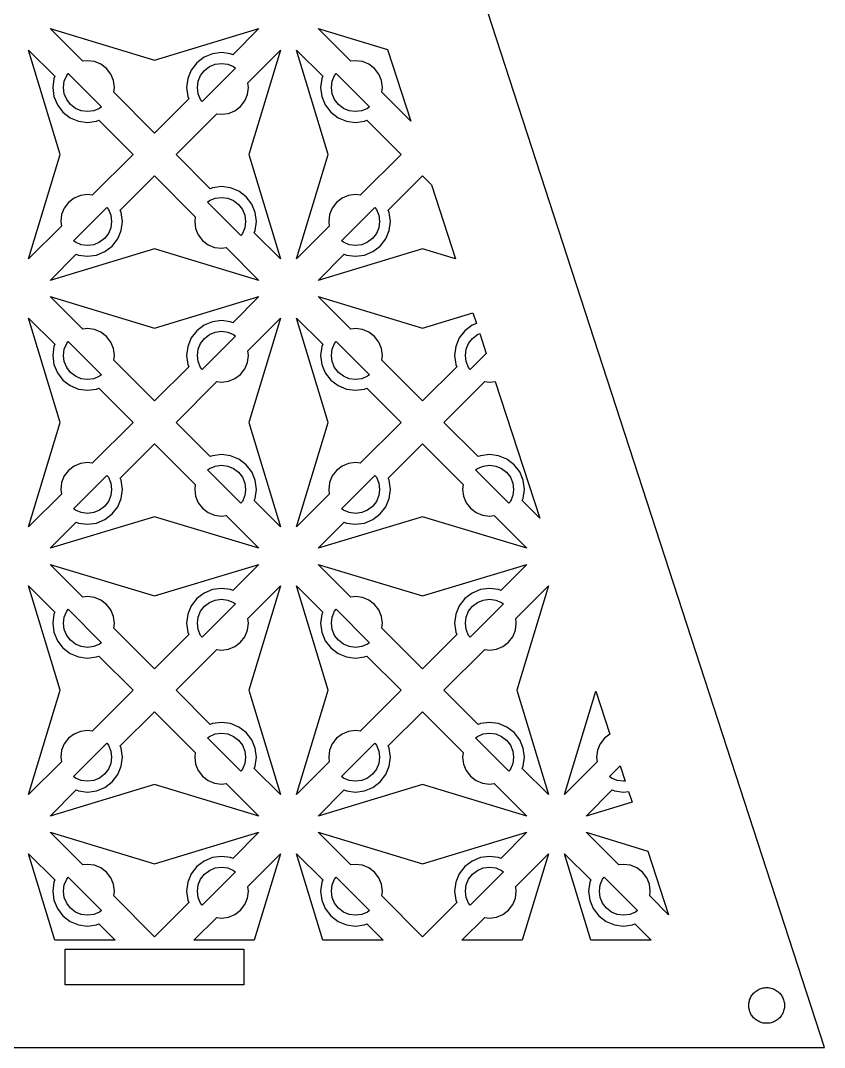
# Model space of a CAD drawing. Header units: metres. Extents: x -75 to 75, y 0 to 231.
# Drawn here: x -15 to 75, y 0 to 115 of the extents above; entities that cross this region are included whole.
import ezdxf

# ---------------------------------------------------------------- set-up
doc = ezdxf.new("R2010")
doc.units = ezdxf.units.M

msp = doc.modelspace()

# ---------------------------------------------------------------- linework, layer by layer
for p, q in [((75, 0), (0, 230.826)), ((-8.02872, 110.433), (-11.6885, 114.093)), ((-11.6885, 114.093), (-0.0032, 110.56)), ((0.0032, 110.56), (11.6885, 114.093)), ((11.6885, 114.093), (8.76114, 111.166)), ((21.9713, 110.433), (18.3115, 114.093)), ((18.3115, 114.093), (26.074, 111.746)), ((-10.5597, 100.003), (-14.0932, 111.689)), ((-14.0932, 111.689), (-11.1658, 108.761)), ((10.4333, 108.029), (14.0932, 111.689)), ((14.0932, 111.689), (10.5597, 100.003)), ((19.4403, 100.003), (15.9068, 111.689)), ((15.9068, 111.689), (18.8342, 108.761)), ((26.074, 111.746), (28.6806, 103.724)), ((-7.5, 110.503), (-8.02872, 110.433)), ((-6.72226, 110.4), (-7.5, 110.503)), ((-5.99854, 110.101), (-6.72226, 110.4)), ((-0.0032, 110.56), (-0.0032, 110.558)), ((-0.0032, 110.558), (0, 110.559)), ((0, 110.559), (0.0032, 110.558)), ((0.0032, 110.558), (0.0032, 110.56)), ((5.54855, 110.88), (4.73969, 110.26)), ((6.48926, 111.27), (5.54855, 110.88)), ((7.5, 111.403), (6.48926, 111.27)), ((8.51028, 111.27), (7.5, 111.403)), ((8.76114, 111.166), (8.51028, 111.27)), ((22.5, 110.503), (21.9713, 110.433)), ((23.2777, 110.4), (22.5, 110.503)), ((24.0015, 110.101), (23.2777, 110.4)), ((-5.37598, 109.624), (-5.99854, 110.101)), ((-4.89899, 109.001), (-5.37598, 109.624)), ((4.11942, 109.451), (3.72986, 108.51)), ((4.73969, 110.26), (4.11942, 109.451)), ((5.16403, 108.849), (5.5925, 109.407)), ((9.06509, 109.669), (5.3302, 105.934)), ((5.5925, 109.407), (6.15097, 109.836)), ((6.15097, 109.836), (6.80237, 110.105)), ((6.80237, 110.105), (7.5, 110.197)), ((7.5, 110.197), (8.19717, 110.105)), ((8.19717, 110.105), (8.84857, 109.836)), ((8.84857, 109.836), (9.06509, 109.669)), ((24.624, 109.624), (24.0015, 110.101)), ((25.101, 109.001), (24.624, 109.624)), ((-11.2697, 108.51), (-11.4029, 107.5)), ((-11.1658, 108.761), (-11.2697, 108.51)), ((-10.1971, 107.5), (-10.1051, 108.197)), ((-10.1051, 108.197), (-9.83551, 108.849)), ((-9.83551, 108.849), (-9.66934, 109.065)), ((-9.66934, 109.065), (-5.93445, 105.33)), ((-4.59915, 108.277), (-4.89899, 109.001)), ((-4.49661, 107.5), (-4.59915, 108.277)), ((3.72986, 108.51), (3.59665, 107.5)), ((4.8024, 107.5), (4.89441, 108.197)), ((4.89441, 108.197), (5.16403, 108.849)), ((18.7303, 108.51), (18.5971, 107.5)), ((18.8342, 108.761), (18.7303, 108.51)), ((19.8029, 107.5), (19.8949, 108.197)), ((19.8949, 108.197), (20.1645, 108.849)), ((20.1645, 108.849), (20.3307, 109.065)), ((20.3307, 109.065), (24.0656, 105.33)), ((25.4008, 108.277), (25.101, 109.001)), ((25.5034, 107.5), (25.4008, 108.277)), ((-11.4029, 107.5), (-11.2697, 106.489)), ((-10.1051, 106.802), (-10.1971, 107.5)), ((-4.56619, 106.971), (-4.49661, 107.5)), ((0, 102.404), (-4.56619, 106.971)), ((3.59665, 107.5), (3.72986, 106.489)), ((4.89441, 106.802), (4.8024, 107.5)), ((10.4004, 106.722), (10.5029, 107.5)), ((10.5029, 107.5), (10.4333, 108.029)), ((18.5971, 107.5), (18.7303, 106.489)), ((19.8949, 106.802), (19.8029, 107.5)), ((25.4338, 106.971), (25.5034, 107.5)), ((28.6806, 103.724), (25.4338, 106.971)), ((-11.2697, 106.489), (-10.8801, 105.549)), ((-9.83551, 106.151), (-10.1051, 106.802)), ((-9.40704, 105.593), (-9.83551, 106.151)), ((3.83377, 106.238), (0, 102.404)), ((3.72986, 106.489), (3.83377, 106.238)), ((5.16403, 106.151), (4.89441, 106.802)), ((5.3302, 105.934), (5.16403, 106.151)), ((9.62357, 105.376), (10.1006, 105.999)), ((10.1006, 105.999), (10.4004, 106.722)), ((18.7303, 106.489), (19.1199, 105.549)), ((20.1645, 106.151), (19.8949, 106.802)), ((20.593, 105.593), (20.1645, 106.151)), ((-10.8801, 105.549), (-10.2599, 104.74)), ((-10.2599, 104.74), (-9.45099, 104.119)), ((-8.84857, 105.164), (-9.40704, 105.593)), ((-8.19717, 104.894), (-8.84857, 105.164)), ((-7.5, 104.802), (-8.19717, 104.894)), ((-6.80237, 104.894), (-7.5, 104.802)), ((-6.15097, 105.164), (-6.80237, 104.894)), ((-5.93445, 105.33), (-6.15097, 105.164)), ((8.27728, 104.599), (9.00101, 104.899)), ((9.00101, 104.899), (9.62357, 105.376)), ((19.1199, 105.549), (19.7401, 104.74)), ((19.7401, 104.74), (20.549, 104.119)), ((21.1514, 105.164), (20.593, 105.593)), ((21.8028, 104.894), (21.1514, 105.164)), ((22.5, 104.802), (21.8028, 104.894)), ((23.1976, 104.894), (22.5, 104.802)), ((23.849, 105.164), (23.1976, 104.894)), ((24.0656, 105.33), (23.849, 105.164)), ((-9.45099, 104.119), (-8.51028, 103.73)), ((-8.51028, 103.73), (-7.5, 103.597)), ((-7.5, 103.597), (-6.48926, 103.73)), ((-6.48926, 103.73), (-6.23795, 103.834)), ((-6.23795, 103.834), (-2.40417, 100)), ((2.40417, 100), (6.97083, 104.566)), ((6.97083, 104.566), (7.5, 104.497)), ((7.5, 104.497), (8.27728, 104.599)), ((20.549, 104.119), (21.4897, 103.73)), ((21.4897, 103.73), (22.5, 103.597)), ((22.5, 103.597), (23.5107, 103.73)), ((23.5107, 103.73), (23.7621, 103.834)), ((23.7621, 103.834), (27.5958, 100)), ((-14.0932, 88.3115), (-10.5597, 99.9968)), ((-10.5579, 100.003), (-10.5597, 100.003)), ((-10.5597, 99.9968), (-10.5579, 99.9968)), ((-10.5588, 100), (-10.5579, 100.003)), ((-10.5579, 99.9968), (-10.5588, 100)), ((-2.40417, 100), (-6.97083, 95.4338)), ((6.23795, 96.1662), (2.40417, 100)), ((10.5597, 100.003), (10.5579, 100.003)), ((10.5579, 100.003), (10.5588, 100)), ((10.5588, 100), (10.5579, 99.9968)), ((10.5579, 99.9968), (10.5597, 99.9968)), ((10.5597, 99.9968), (14.0932, 88.3115)), ((15.9068, 88.3115), (19.4403, 99.9968)), ((19.4421, 100.003), (19.4403, 100.003)), ((19.4403, 99.9968), (19.4421, 99.9968)), ((19.4412, 100), (19.4421, 100.003)), ((19.4421, 99.9968), (19.4412, 100)), ((27.5958, 100), (23.0292, 95.4338)), ((-3.83377, 93.7621), (0, 97.5958)), ((0, 97.5958), (4.56619, 93.0292)), ((26.1662, 93.7621), (30, 97.5958)), ((30, 97.5958), (30.995, 96.6008)), ((30.995, 96.6008), (33.6831, 88.3276)), ((-7.5, 95.5034), (-8.27728, 95.4008)), ((-6.97083, 95.4338), (-7.5, 95.5034)), ((6.48926, 96.2701), (6.23795, 96.1662)), ((7.5, 96.4034), (6.48926, 96.2701)), ((8.51028, 96.2701), (7.5, 96.4034)), ((9.45099, 95.8806), (8.51028, 96.2701)), ((10.2599, 95.2603), (9.45099, 95.8806)), ((22.5, 95.5034), (21.7227, 95.4008)), ((23.0292, 95.4338), (22.5, 95.5034)), ((-9.62357, 94.624), (-10.1006, 94.0015)), ((-9.00101, 95.101), (-9.62357, 94.624)), ((-8.27728, 95.4008), (-9.00101, 95.101)), ((5.93445, 94.6698), (6.15097, 94.836)), ((9.66934, 90.9349), (5.93445, 94.6698)), ((6.15097, 94.836), (6.80237, 95.1056)), ((6.80237, 95.1056), (7.5, 95.1976)), ((7.5, 95.1976), (8.19717, 95.1056)), ((8.19717, 95.1056), (8.84857, 94.836)), ((8.84857, 94.836), (9.40704, 94.407)), ((9.40704, 94.407), (9.83551, 93.849)), ((10.8801, 94.4514), (10.2599, 95.2603)), ((11.2697, 93.5107), (10.8801, 94.4514)), ((20.3764, 94.624), (19.8994, 94.0015)), ((20.999, 95.101), (20.3764, 94.624)), ((21.7227, 95.4008), (20.999, 95.101)), ((-10.4004, 93.2777), (-10.5029, 92.5)), ((-10.1006, 94.0015), (-10.4004, 93.2777)), ((-9.06509, 90.3307), (-5.3302, 94.0656)), ((-5.3302, 94.0656), (-5.16403, 93.849)), ((-5.16403, 93.849), (-4.89441, 93.1976)), ((-4.89441, 93.1976), (-4.8024, 92.4995)), ((-3.72986, 93.5107), (-3.83377, 93.7621)), ((-3.59665, 92.5), (-3.72986, 93.5107)), ((9.83551, 93.849), (10.1051, 93.1976)), ((10.1051, 93.1976), (10.1971, 92.4995)), ((11.4029, 92.5), (11.2697, 93.5107)), ((19.5996, 93.2777), (19.4971, 92.5)), ((19.8994, 94.0015), (19.5996, 93.2777)), ((20.9349, 90.3307), (24.6698, 94.0656)), ((24.6698, 94.0656), (24.836, 93.849)), ((24.836, 93.849), (25.1056, 93.1976)), ((25.1056, 93.1976), (25.1976, 92.4995)), ((26.2701, 93.5107), (26.1662, 93.7621)), ((26.4034, 92.5), (26.2701, 93.5107)), ((-10.5029, 92.5), (-10.4333, 91.9713)), ((-4.8024, 92.4995), (-4.89441, 91.8028)), ((-3.72986, 91.4897), (-3.59665, 92.5)), ((4.56619, 93.0292), (4.49661, 92.5)), ((4.49661, 92.5), (4.59915, 91.7227)), ((10.1971, 92.4995), (10.1051, 91.8028)), ((11.2697, 91.4897), (11.4029, 92.5)), ((19.4971, 92.5), (19.5667, 91.9713)), ((25.1976, 92.4995), (25.1056, 91.8028)), ((26.2701, 91.4897), (26.4034, 92.5)), ((-10.4333, 91.9713), (-14.0932, 88.3115)), ((-5.16403, 91.1514), (-5.59296, 90.593)), ((-4.89441, 91.8028), (-5.16403, 91.1514)), ((-4.11942, 90.549), (-3.72986, 91.4897)), ((4.59915, 91.7227), (4.89899, 90.999)), ((4.89899, 90.999), (5.37598, 90.3764)), ((9.83551, 91.1514), (9.66934, 90.9349)), ((10.1051, 91.8028), (9.83551, 91.1514)), ((11.1658, 91.2389), (11.2697, 91.4897)), ((14.0932, 88.3115), (11.1658, 91.2389)), ((19.5667, 91.9713), (15.9068, 88.3115)), ((24.836, 91.1514), (24.407, 90.593)), ((25.1056, 91.8028), (24.836, 91.1514)), ((25.8806, 90.549), (26.2701, 91.4897)), ((-8.84857, 90.1645), (-9.06509, 90.3307)), ((-8.19717, 89.8949), (-8.84857, 90.1645)), ((-7.5, 89.8029), (-8.19717, 89.8949)), ((-6.80237, 89.8949), (-7.5, 89.8029)), ((-6.15097, 90.1645), (-6.80237, 89.8949)), ((-5.59296, 90.593), (-6.15097, 90.1645)), ((-5.54855, 89.1199), (-4.73969, 89.7401)), ((-4.73969, 89.7401), (-4.11942, 90.549)), ((5.37598, 90.3764), (5.99854, 89.8994)), ((5.99854, 89.8994), (6.72226, 89.5996)), ((21.1514, 90.1645), (20.9349, 90.3307)), ((21.8028, 89.8949), (21.1514, 90.1645)), ((22.5, 89.8029), (21.8028, 89.8949)), ((23.1976, 89.8949), (22.5, 89.8029)), ((23.849, 90.1645), (23.1976, 89.8949)), ((24.407, 90.593), (23.849, 90.1645)), ((24.4514, 89.1199), (25.2603, 89.7401)), ((25.2603, 89.7401), (25.8806, 90.549)), ((-0.0032, 89.4403), (-11.6885, 85.9068)), ((-11.6885, 85.9068), (-8.76114, 88.8342)), ((-8.76114, 88.8342), (-8.51028, 88.7303)), ((-8.51028, 88.7303), (-7.5, 88.5971)), ((-7.5, 88.5971), (-6.48926, 88.7303)), ((-6.48926, 88.7303), (-5.54855, 89.1199)), ((0, 89.4412), (-0.0032, 89.4421)), ((-0.0032, 89.4421), (-0.0032, 89.4403)), ((0.0032, 89.4421), (0, 89.4412)), ((0.0032, 89.4403), (0.0032, 89.4421)), ((11.6885, 85.9068), (0.0032, 89.4403)), ((6.72226, 89.5996), (7.5, 89.4971)), ((7.5, 89.4971), (8.02872, 89.5667)), ((8.02872, 89.5667), (11.6885, 85.9068)), ((29.9968, 89.4403), (18.3115, 85.9068)), ((18.3115, 85.9068), (21.2389, 88.8342)), ((21.2389, 88.8342), (21.4897, 88.7303)), ((21.4897, 88.7303), (22.5, 88.5971)), ((22.5, 88.5971), (23.5107, 88.7303)), ((23.5107, 88.7303), (24.4514, 89.1199)), ((30, 89.4412), (29.9968, 89.4421)), ((29.9968, 89.4421), (29.9968, 89.4403)), ((30.0032, 89.4421), (30, 89.4412)), ((30.0032, 89.4403), (30.0032, 89.4421)), ((33.6831, 88.3276), (30.0032, 89.4403)), ((-8.02872, 80.4333), (-11.6885, 84.0932)), ((-11.6885, 84.0932), (-0.0032, 80.5597)), ((0.0032, 80.5597), (11.6885, 84.0932)), ((11.6885, 84.0932), (8.76114, 81.1658)), ((21.9713, 80.4333), (18.3115, 84.0932)), ((18.3115, 84.0932), (29.9968, 80.5597)), ((-10.5597, 70.0032), (-14.0932, 81.6885)), ((-14.0932, 81.6885), (-11.1658, 78.7611)), ((10.4333, 78.0287), (14.0932, 81.6885)), ((14.0932, 81.6885), (10.5597, 70.0032)), ((19.4403, 70.0032), (15.9068, 81.6885)), ((15.9068, 81.6885), (18.8342, 78.7611)), ((30.0032, 80.5597), (35.652, 82.2678)), ((35.652, 82.2678), (36.0372, 81.0825)), ((-7.5, 80.5029), (-8.02872, 80.4333)), ((-6.72226, 80.4004), (-7.5, 80.5029)), ((-0.0032, 80.5597), (-0.0032, 80.5579)), ((-0.0032, 80.5579), (0, 80.5588)), ((0, 80.5588), (0.0032, 80.5579)), ((0.0032, 80.5579), (0.0032, 80.5597)), ((5.54855, 80.8801), (4.73969, 80.2599)), ((6.48926, 81.2697), (5.54855, 80.8801)), ((7.5, 81.4029), (6.48926, 81.2697)), ((8.51028, 81.2697), (7.5, 81.4029)), ((8.76114, 81.1658), (8.51028, 81.2697)), ((22.5, 80.5029), (21.9713, 80.4333)), ((23.2777, 80.4004), (22.5, 80.5029)), ((29.9968, 80.5597), (29.9968, 80.5579)), ((29.9968, 80.5579), (30, 80.5588)), ((30, 80.5588), (30.0032, 80.5579)), ((30.0032, 80.5579), (30.0032, 80.5597)), ((35.5486, 80.8801), (34.7397, 80.2599)), ((36.0372, 81.0825), (35.5486, 80.8801)), ((-5.99854, 80.1006), (-6.72226, 80.4004)), ((-5.37598, 79.6236), (-5.99854, 80.1006)), ((-4.89899, 79.001), (-5.37598, 79.6236)), ((4.11942, 79.451), (3.72986, 78.5103)), ((4.73969, 80.2599), (4.11942, 79.451)), ((5.16403, 78.8486), (5.5925, 79.4066)), ((9.06509, 79.6693), (5.3302, 75.9344)), ((5.5925, 79.4066), (6.15097, 79.8355)), ((6.15097, 79.8355), (6.80237, 80.1051)), ((6.80237, 80.1051), (7.5, 80.1971)), ((7.5, 80.1971), (8.19717, 80.1051)), ((8.19717, 80.1051), (8.84857, 79.8355)), ((8.84857, 79.8355), (9.06509, 79.6693)), ((24.0015, 80.1006), (23.2777, 80.4004)), ((24.624, 79.6236), (24.0015, 80.1006)), ((25.101, 79.001), (24.624, 79.6236)), ((34.1194, 79.451), (33.7299, 78.5103)), ((34.7397, 80.2599), (34.1194, 79.451)), ((35.164, 78.8486), (35.5925, 79.4066)), ((35.5925, 79.4066), (36.151, 79.8355)), ((36.151, 79.8355), (36.4078, 79.9418)), ((36.4078, 79.9418), (37.1263, 77.7305)), ((-11.2697, 78.5103), (-11.4029, 77.5)), ((-11.1658, 78.7611), (-11.2697, 78.5103)), ((-10.1051, 78.1972), (-9.83551, 78.8486)), ((-9.83551, 78.8486), (-9.66934, 79.0651)), ((-9.66934, 79.0651), (-5.93445, 75.3302)), ((-4.59915, 78.2773), (-4.89899, 79.001)), ((-4.49661, 77.5), (-4.59915, 78.2773)), ((3.72986, 78.5103), (3.59665, 77.5)), ((4.89441, 78.1972), (5.16403, 78.8486)), ((18.7303, 78.5103), (18.5971, 77.5)), ((18.8342, 78.7611), (18.7303, 78.5103)), ((19.8949, 78.1972), (20.1645, 78.8486)), ((20.1645, 78.8486), (20.3307, 79.0651)), ((20.3307, 79.0651), (24.0656, 75.3302)), ((25.4008, 78.2773), (25.101, 79.001)), ((25.5034, 77.5), (25.4008, 78.2773)), ((33.7299, 78.5103), (33.5966, 77.5)), ((34.8944, 78.1972), (35.164, 78.8486)), ((-11.4029, 77.5), (-11.2697, 76.4893)), ((-10.1971, 77.5005), (-10.1051, 78.1972)), ((-10.1051, 76.8024), (-10.1971, 77.5005)), ((-4.56619, 76.9708), (-4.49661, 77.5)), ((3.59665, 77.5), (3.72986, 76.4893)), ((4.8024, 77.5005), (4.89441, 78.1972)), ((4.89441, 76.8024), (4.8024, 77.5005)), ((10.4004, 76.7223), (10.5029, 77.5)), ((10.5029, 77.5), (10.4333, 78.0287)), ((18.5971, 77.5), (18.7303, 76.4893)), ((19.8029, 77.5005), (19.8949, 78.1972)), ((19.8949, 76.8024), (19.8029, 77.5005)), ((25.4338, 76.9708), (25.5034, 77.5)), ((33.5966, 77.5), (33.7299, 76.4893)), ((34.8024, 77.5005), (34.8944, 78.1972)), ((34.8944, 76.8024), (34.8024, 77.5005)), ((37.1263, 77.7305), (35.3302, 75.9344)), ((-11.2697, 76.4893), (-10.8801, 75.5486)), ((-9.83551, 76.151), (-10.1051, 76.8024)), ((-9.40704, 75.593), (-9.83551, 76.151)), ((0, 72.4042), (-4.56619, 76.9708)), ((3.83377, 76.2379), (0, 72.4042)), ((3.72986, 76.4893), (3.83377, 76.2379)), ((5.16403, 76.151), (4.89441, 76.8024)), ((5.3302, 75.9344), (5.16403, 76.151)), ((9.62357, 75.376), (10.1006, 75.9985)), ((10.1006, 75.9985), (10.4004, 76.7223)), ((18.7303, 76.4893), (19.1199, 75.5486)), ((20.1645, 76.151), (19.8949, 76.8024)), ((20.593, 75.593), (20.1645, 76.151)), ((30, 72.4042), (25.4338, 76.9708)), ((33.8338, 76.2379), (30, 72.4042)), ((33.7299, 76.4893), (33.8338, 76.2379)), ((35.164, 76.151), (34.8944, 76.8024)), ((35.3302, 75.9344), (35.164, 76.151)), ((-10.8801, 75.5486), (-10.2599, 74.7397)), ((-8.84857, 75.164), (-9.40704, 75.593)), ((-8.19717, 74.8944), (-8.84857, 75.164)), ((-7.5, 74.8024), (-8.19717, 74.8944)), ((-6.80237, 74.8944), (-7.5, 74.8024)), ((-6.15097, 75.164), (-6.80237, 74.8944)), ((-5.93445, 75.3302), (-6.15097, 75.164)), ((8.27728, 74.5992), (9.00101, 74.899)), ((9.00101, 74.899), (9.62357, 75.376)), ((19.1199, 75.5486), (19.7401, 74.7397)), ((21.1514, 75.164), (20.593, 75.593)), ((21.8028, 74.8944), (21.1514, 75.164)), ((22.5, 74.8024), (21.8028, 74.8944)), ((23.1976, 74.8944), (22.5, 74.8024)), ((23.849, 75.164), (23.1976, 74.8944)), ((24.0656, 75.3302), (23.849, 75.164)), ((-10.2599, 74.7397), (-9.45099, 74.1194)), ((-9.45099, 74.1194), (-8.51028, 73.7299)), ((-8.51028, 73.7299), (-7.5, 73.5966)), ((-7.5, 73.5966), (-6.48926, 73.7299)), ((-6.48926, 73.7299), (-6.23795, 73.8338)), ((-6.23795, 73.8338), (-2.40417, 70)), ((2.40417, 70), (6.97083, 74.5662)), ((6.97083, 74.5662), (7.5, 74.4966)), ((7.5, 74.4966), (8.27728, 74.5992)), ((19.7401, 74.7397), (20.549, 74.1194)), ((20.549, 74.1194), (21.4897, 73.7299)), ((21.4897, 73.7299), (22.5, 73.5966)), ((22.5, 73.5966), (23.5107, 73.7299)), ((23.5107, 73.7299), (23.7621, 73.8338)), ((23.7621, 73.8338), (27.5958, 70)), ((32.4042, 70), (36.9708, 74.5662)), ((36.9708, 74.5662), (37.5, 74.4966)), ((37.5, 74.4966), (38.1492, 74.5823)), ((38.1492, 74.5823), (43.1196, 59.2851)), ((-14.0932, 58.3115), (-10.5597, 69.9968)), ((-10.5579, 70.0032), (-10.5597, 70.0032)), ((-10.5597, 69.9968), (-10.5579, 69.9968)), ((-10.5588, 70), (-10.5579, 70.0032)), ((-10.5579, 69.9968), (-10.5588, 70)), ((-2.40417, 70), (-6.97083, 65.4338)), ((6.23795, 66.1662), (2.40417, 70)), ((10.5597, 70.0032), (10.5579, 70.0032)), ((10.5579, 70.0032), (10.5588, 70)), ((10.5588, 70), (10.5579, 69.9968)), ((10.5579, 69.9968), (10.5597, 69.9968)), ((10.5597, 69.9968), (14.0932, 58.3115)), ((15.9068, 58.3115), (19.4403, 69.9968)), ((19.4421, 70.0032), (19.4403, 70.0032)), ((19.4403, 69.9968), (19.4421, 69.9968)), ((19.4412, 70), (19.4421, 70.0032)), ((19.4421, 69.9968), (19.4412, 70)), ((27.5958, 70), (23.0292, 65.4338)), ((36.2379, 66.1662), (32.4042, 70)), ((-3.83377, 63.7621), (0, 67.5958)), ((0, 67.5958), (4.56619, 63.0292)), ((26.1662, 63.7621), (30, 67.5958)), ((30, 67.5958), (34.5662, 63.0292)), ((6.48926, 66.2701), (6.23795, 66.1662)), ((7.5, 66.4034), (6.48926, 66.2701)), ((8.51028, 66.2701), (7.5, 66.4034)), ((9.45099, 65.8806), (8.51028, 66.2701)), ((10.2599, 65.2603), (9.45099, 65.8806)), ((36.4893, 66.2701), (36.2379, 66.1662)), ((37.5, 66.4034), (36.4893, 66.2701)), ((38.5103, 66.2701), (37.5, 66.4034)), ((39.451, 65.8806), (38.5103, 66.2701)), ((40.2599, 65.2603), (39.451, 65.8806)), ((-9.62357, 64.624), (-10.1006, 64.0015)), ((-9.00101, 65.101), (-9.62357, 64.624)), ((-8.27728, 65.4008), (-9.00101, 65.101)), ((-7.5, 65.5034), (-8.27728, 65.4008)), ((-6.97083, 65.4338), (-7.5, 65.5034)), ((5.93445, 64.6698), (6.15097, 64.836)), ((9.66934, 60.9349), (5.93445, 64.6698)), ((6.15097, 64.836), (6.80237, 65.1056)), ((6.80237, 65.1056), (7.5, 65.1976)), ((7.5, 65.1976), (8.19717, 65.1056)), ((8.19717, 65.1056), (8.84857, 64.836)), ((8.84857, 64.836), (9.40704, 64.407)), ((9.40704, 64.407), (9.83551, 63.849)), ((10.8801, 64.4514), (10.2599, 65.2603)), ((11.2697, 63.5107), (10.8801, 64.4514)), ((20.3764, 64.624), (19.8994, 64.0015)), ((20.999, 65.101), (20.3764, 64.624)), ((21.7227, 65.4008), (20.999, 65.101)), ((22.5, 65.5034), (21.7227, 65.4008)), ((23.0292, 65.4338), (22.5, 65.5034)), ((35.9344, 64.6698), (36.151, 64.836)), ((39.6693, 60.9349), (35.9344, 64.6698)), ((36.151, 64.836), (36.8024, 65.1056)), ((36.8024, 65.1056), (37.5, 65.1976)), ((37.5, 65.1976), (38.1972, 65.1056)), ((38.1972, 65.1056), (38.8486, 64.836)), ((38.8486, 64.836), (39.407, 64.407)), ((39.407, 64.407), (39.8355, 63.849)), ((40.8801, 64.4514), (40.2599, 65.2603)), ((41.2697, 63.5107), (40.8801, 64.4514)), ((-10.4004, 63.2777), (-10.5029, 62.5)), ((-10.1006, 64.0015), (-10.4004, 63.2777)), ((-9.06509, 60.3307), (-5.3302, 64.0656)), ((-5.3302, 64.0656), (-5.16403, 63.849)), ((-5.16403, 63.849), (-4.89441, 63.1976)), ((-3.72986, 63.5107), (-3.83377, 63.7621)), ((-3.59665, 62.5), (-3.72986, 63.5107)), ((9.83551, 63.849), (10.1051, 63.1976)), ((11.4029, 62.5), (11.2697, 63.5107)), ((19.5996, 63.2777), (19.4971, 62.5)), ((19.8994, 64.0015), (19.5996, 63.2777)), ((20.9349, 60.3307), (24.6698, 64.0656)), ((24.6698, 64.0656), (24.836, 63.849)), ((24.836, 63.849), (25.1056, 63.1976)), ((26.2701, 63.5107), (26.1662, 63.7621)), ((26.4034, 62.5), (26.2701, 63.5107)), ((39.8355, 63.849), (40.1051, 63.1976)), ((41.4029, 62.5), (41.2697, 63.5107)), ((-10.5029, 62.5), (-10.4333, 61.9713)), ((-4.89441, 63.1976), (-4.8024, 62.4995)), ((-4.8024, 62.4995), (-4.89441, 61.8028)), ((-3.72986, 61.4897), (-3.59665, 62.5)), ((4.56619, 63.0292), (4.49661, 62.5)), ((4.49661, 62.5), (4.59915, 61.7227)), ((10.1051, 63.1976), (10.1971, 62.4995)), ((10.1971, 62.4995), (10.1051, 61.8028)), ((11.2697, 61.4897), (11.4029, 62.5)), ((19.4971, 62.5), (19.5667, 61.9713)), ((25.1056, 63.1976), (25.1976, 62.4995)), ((25.1976, 62.4995), (25.1056, 61.8028)), ((26.2701, 61.4897), (26.4034, 62.5)), ((34.5662, 63.0292), (34.4966, 62.5)), ((34.4966, 62.5), (34.5992, 61.7227)), ((40.1051, 63.1976), (40.1971, 62.4995)), ((40.1971, 62.4995), (40.1051, 61.8028)), ((41.2697, 61.4897), (41.4029, 62.5)), ((-10.4333, 61.9713), (-14.0932, 58.3115)), ((-5.16403, 61.1514), (-5.59296, 60.593)), ((-4.89441, 61.8028), (-5.16403, 61.1514)), ((-4.11942, 60.549), (-3.72986, 61.4897)), ((4.59915, 61.7227), (4.89899, 60.999)), ((4.89899, 60.999), (5.37598, 60.3764)), ((9.83551, 61.1514), (9.66934, 60.9349)), ((10.1051, 61.8028), (9.83551, 61.1514)), ((11.1658, 61.2389), (11.2697, 61.4897)), ((14.0932, 58.3115), (11.1658, 61.2389)), ((19.5667, 61.9713), (15.9068, 58.3115)), ((24.836, 61.1514), (24.407, 60.593)), ((25.1056, 61.8028), (24.836, 61.1514)), ((25.8806, 60.549), (26.2701, 61.4897)), ((34.5992, 61.7227), (34.899, 60.999)), ((34.899, 60.999), (35.376, 60.3764)), ((39.8355, 61.1514), (39.6693, 60.9349)), ((40.1051, 61.8028), (39.8355, 61.1514)), ((41.1658, 61.2389), (41.2697, 61.4897)), ((43.1196, 59.2851), (41.1658, 61.2389)), ((-8.84857, 60.1645), (-9.06509, 60.3307)), ((-8.19717, 59.8949), (-8.84857, 60.1645)), ((-7.5, 59.8029), (-8.19717, 59.8949)), ((-6.80237, 59.8949), (-7.5, 59.8029)), ((-6.15097, 60.1645), (-6.80237, 59.8949)), ((-5.59296, 60.593), (-6.15097, 60.1645)), ((-4.73969, 59.7401), (-4.11942, 60.549)), ((5.37598, 60.3764), (5.99854, 59.8994)), ((5.99854, 59.8994), (6.72226, 59.5996)), ((21.1514, 60.1645), (20.9349, 60.3307)), ((21.8028, 59.8949), (21.1514, 60.1645)), ((22.5, 59.8029), (21.8028, 59.8949)), ((23.1976, 59.8949), (22.5, 59.8029)), ((23.849, 60.1645), (23.1976, 59.8949)), ((24.407, 60.593), (23.849, 60.1645)), ((25.2603, 59.7401), (25.8806, 60.549)), ((35.376, 60.3764), (35.9985, 59.8994)), ((35.9985, 59.8994), (36.7223, 59.5996)), ((-0.0032, 59.4403), (-11.6885, 55.9068)), ((-11.6885, 55.9068), (-8.76114, 58.8342)), ((-8.76114, 58.8342), (-8.51028, 58.7303)), ((-8.51028, 58.7303), (-7.5, 58.5971)), ((-7.5, 58.5971), (-6.48926, 58.7303)), ((-6.48926, 58.7303), (-5.54855, 59.1199)), ((-5.54855, 59.1199), (-4.73969, 59.7401)), ((0, 59.4412), (-0.0032, 59.4421)), ((-0.0032, 59.4421), (-0.0032, 59.4403)), ((0.0032, 59.4421), (0, 59.4412)), ((0.0032, 59.4403), (0.0032, 59.4421)), ((11.6885, 55.9068), (0.0032, 59.4403)), ((6.72226, 59.5996), (7.5, 59.4971)), ((7.5, 59.4971), (8.02872, 59.5667)), ((8.02872, 59.5667), (11.6885, 55.9068)), ((29.9968, 59.4403), (18.3115, 55.9068)), ((18.3115, 55.9068), (21.2389, 58.8342)), ((21.2389, 58.8342), (21.4897, 58.7303)), ((21.4897, 58.7303), (22.5, 58.5971)), ((22.5, 58.5971), (23.5107, 58.7303)), ((23.5107, 58.7303), (24.4514, 59.1199)), ((24.4514, 59.1199), (25.2603, 59.7401)), ((30, 59.4412), (29.9968, 59.4421)), ((29.9968, 59.4421), (29.9968, 59.4403)), ((30.0032, 59.4421), (30, 59.4412)), ((30.0032, 59.4403), (30.0032, 59.4421)), ((41.6885, 55.9068), (30.0032, 59.4403)), ((36.7223, 59.5996), (37.5, 59.4971)), ((37.5, 59.4971), (38.0287, 59.5667)), ((38.0287, 59.5667), (41.6885, 55.9068)), ((-8.02872, 50.4333), (-11.6885, 54.0932)), ((-11.6885, 54.0932), (-0.0032, 50.5597)), ((0.0032, 50.5597), (11.6885, 54.0932)), ((11.6885, 54.0932), (8.76114, 51.1658)), ((21.9713, 50.4333), (18.3115, 54.0932)), ((18.3115, 54.0932), (29.9968, 50.5597)), ((30.0032, 50.5597), (41.6885, 54.0932)), ((41.6885, 54.0932), (38.7611, 51.1658)), ((-10.5597, 40.0032), (-14.0932, 51.6885)), ((-14.0932, 51.6885), (-11.1658, 48.7611)), ((5.54855, 50.8801), (4.73969, 50.2599)), ((6.48926, 51.2697), (5.54855, 50.8801)), ((7.5, 51.4029), (6.48926, 51.2697)), ((8.51028, 51.2697), (7.5, 51.4029)), ((8.76114, 51.1658), (8.51028, 51.2697)), ((10.4333, 48.0287), (14.0932, 51.6885)), ((14.0932, 51.6885), (10.5597, 40.0032)), ((19.4403, 40.0032), (15.9068, 51.6885)), ((15.9068, 51.6885), (18.8342, 48.7611)), ((35.5486, 50.8801), (34.7397, 50.2599)), ((36.4893, 51.2697), (35.5486, 50.8801)), ((37.5, 51.4029), (36.4893, 51.2697)), ((38.5103, 51.2697), (37.5, 51.4029)), ((38.7611, 51.1658), (38.5103, 51.2697)), ((40.4333, 48.0287), (44.0932, 51.6885)), ((44.0932, 51.6885), (40.5597, 40.0032)), ((-7.5, 50.5029), (-8.02872, 50.4333)), ((-6.72226, 50.4004), (-7.5, 50.5029)), ((-5.99854, 50.1006), (-6.72226, 50.4004)), ((-5.37598, 49.6236), (-5.99854, 50.1006)), ((-4.89899, 49.001), (-5.37598, 49.6236)), ((-0.0032, 50.5597), (-0.0032, 50.5579)), ((-0.0032, 50.5579), (0, 50.5588)), ((0, 50.5588), (0.0032, 50.5579)), ((0.0032, 50.5579), (0.0032, 50.5597)), ((4.11942, 49.451), (3.72986, 48.5103)), ((4.73969, 50.2599), (4.11942, 49.451)), ((9.06509, 49.6693), (5.3302, 45.9344)), ((5.5925, 49.4066), (6.15097, 49.8355)), ((6.15097, 49.8355), (6.80237, 50.1051)), ((6.80237, 50.1051), (7.5, 50.1971)), ((7.5, 50.1971), (8.19717, 50.1051)), ((8.19717, 50.1051), (8.84857, 49.8355)), ((8.84857, 49.8355), (9.06509, 49.6693)), ((22.5, 50.5029), (21.9713, 50.4333)), ((23.2777, 50.4004), (22.5, 50.5029)), ((24.0015, 50.1006), (23.2777, 50.4004)), ((24.624, 49.6236), (24.0015, 50.1006)), ((25.101, 49.001), (24.624, 49.6236)), ((29.9968, 50.5597), (29.9968, 50.5579)), ((29.9968, 50.5579), (30, 50.5588)), ((30, 50.5588), (30.0032, 50.5579)), ((30.0032, 50.5579), (30.0032, 50.5597)), ((34.1194, 49.451), (33.7299, 48.5103)), ((34.7397, 50.2599), (34.1194, 49.451)), ((39.0651, 49.6693), (35.3302, 45.9344)), ((35.5925, 49.4066), (36.151, 49.8355)), ((36.151, 49.8355), (36.8024, 50.1051)), ((36.8024, 50.1051), (37.5, 50.1971)), ((37.5, 50.1971), (38.1972, 50.1051)), ((38.1972, 50.1051), (38.8486, 49.8355)), ((38.8486, 49.8355), (39.0651, 49.6693)), ((-11.2697, 48.5103), (-11.4029, 47.5)), ((-11.1658, 48.7611), (-11.2697, 48.5103)), ((-10.1051, 48.1972), (-9.83551, 48.8486)), ((-9.83551, 48.8486), (-9.66934, 49.0651)), ((-9.66934, 49.0651), (-5.93445, 45.3302)), ((-4.59915, 48.2773), (-4.89899, 49.001)), ((3.72986, 48.5103), (3.59665, 47.5)), ((4.89441, 48.1972), (5.16403, 48.8486)), ((5.16403, 48.8486), (5.5925, 49.4066)), ((18.7303, 48.5103), (18.5971, 47.5)), ((18.8342, 48.7611), (18.7303, 48.5103)), ((19.8949, 48.1972), (20.1645, 48.8486)), ((20.1645, 48.8486), (20.3307, 49.0651)), ((20.3307, 49.0651), (24.0656, 45.3302)), ((25.4008, 48.2773), (25.101, 49.001)), ((33.7299, 48.5103), (33.5966, 47.5)), ((34.8944, 48.1972), (35.164, 48.8486)), ((35.164, 48.8486), (35.5925, 49.4066)), ((-11.4029, 47.5), (-11.2697, 46.4893)), ((-10.1971, 47.5005), (-10.1051, 48.1972)), ((-10.1051, 46.8024), (-10.1971, 47.5005)), ((-4.49661, 47.5), (-4.59915, 48.2773)), ((-4.56619, 46.9708), (-4.49661, 47.5)), ((3.59665, 47.5), (3.72986, 46.4893)), ((4.8024, 47.5005), (4.89441, 48.1972)), ((4.89441, 46.8024), (4.8024, 47.5005)), ((10.4004, 46.7223), (10.5029, 47.5)), ((10.5029, 47.5), (10.4333, 48.0287)), ((18.5971, 47.5), (18.7303, 46.4893)), ((19.8029, 47.5005), (19.8949, 48.1972)), ((19.8949, 46.8024), (19.8029, 47.5005)), ((25.5034, 47.5), (25.4008, 48.2773)), ((25.4338, 46.9708), (25.5034, 47.5)), ((33.5966, 47.5), (33.7299, 46.4893)), ((34.8024, 47.5005), (34.8944, 48.1972)), ((34.8944, 46.8024), (34.8024, 47.5005)), ((40.4004, 46.7223), (40.5029, 47.5)), ((40.5029, 47.5), (40.4333, 48.0287)), ((-11.2697, 46.4893), (-10.8801, 45.5486)), ((-9.83551, 46.151), (-10.1051, 46.8024)), ((-9.40704, 45.593), (-9.83551, 46.151)), ((0, 42.4042), (-4.56619, 46.9708)), ((3.83377, 46.2379), (0, 42.4042)), ((3.72986, 46.4893), (3.83377, 46.2379)), ((5.16403, 46.151), (4.89441, 46.8024)), ((5.3302, 45.9344), (5.16403, 46.151)), ((10.1006, 45.9985), (10.4004, 46.7223)), ((18.7303, 46.4893), (19.1199, 45.5486)), ((20.1645, 46.151), (19.8949, 46.8024)), ((20.593, 45.593), (20.1645, 46.151)), ((30, 42.4042), (25.4338, 46.9708)), ((33.8338, 46.2379), (30, 42.4042)), ((33.7299, 46.4893), (33.8338, 46.2379)), ((35.164, 46.151), (34.8944, 46.8024)), ((35.3302, 45.9344), (35.164, 46.151)), ((40.1006, 45.9985), (40.4004, 46.7223)), ((-10.8801, 45.5486), (-10.2599, 44.7397)), ((-8.84857, 45.164), (-9.40704, 45.593)), ((-8.19717, 44.8944), (-8.84857, 45.164)), ((-7.5, 44.8024), (-8.19717, 44.8944)), ((-6.80237, 44.8944), (-7.5, 44.8024)), ((-6.15097, 45.164), (-6.80237, 44.8944)), ((-5.93445, 45.3302), (-6.15097, 45.164)), ((8.27728, 44.5992), (9.00101, 44.899)), ((9.00101, 44.899), (9.62357, 45.376)), ((9.62357, 45.376), (10.1006, 45.9985)), ((19.1199, 45.5486), (19.7401, 44.7397)), ((21.1514, 45.164), (20.593, 45.593)), ((21.8028, 44.8944), (21.1514, 45.164)), ((22.5, 44.8024), (21.8028, 44.8944)), ((23.1976, 44.8944), (22.5, 44.8024)), ((23.849, 45.164), (23.1976, 44.8944)), ((24.0656, 45.3302), (23.849, 45.164)), ((38.2773, 44.5992), (39.001, 44.899)), ((39.001, 44.899), (39.6236, 45.376)), ((39.6236, 45.376), (40.1006, 45.9985)), ((-10.2599, 44.7397), (-9.45099, 44.1194)), ((-9.45099, 44.1194), (-8.51028, 43.7299)), ((-8.51028, 43.7299), (-7.5, 43.5966)), ((-7.5, 43.5966), (-6.48926, 43.7299)), ((-6.48926, 43.7299), (-6.23795, 43.8338)), ((-6.23795, 43.8338), (-2.40417, 40)), ((2.40417, 40), (6.97083, 44.5662)), ((6.97083, 44.5662), (7.5, 44.4966)), ((7.5, 44.4966), (8.27728, 44.5992)), ((19.7401, 44.7397), (20.549, 44.1194)), ((20.549, 44.1194), (21.4897, 43.7299)), ((21.4897, 43.7299), (22.5, 43.5966)), ((22.5, 43.5966), (23.5107, 43.7299)), ((23.5107, 43.7299), (23.7621, 43.8338)), ((23.7621, 43.8338), (27.5958, 40)), ((32.4042, 40), (36.9708, 44.5662)), ((36.9708, 44.5662), (37.5, 44.4966)), ((37.5, 44.4966), (38.2773, 44.5992)), ((-14.0932, 28.3115), (-10.5597, 39.9968)), ((-10.5579, 40.0032), (-10.5597, 40.0032)), ((-10.5597, 39.9968), (-10.5579, 39.9968)), ((-10.5588, 40), (-10.5579, 40.0032)), ((-10.5579, 39.9968), (-10.5588, 40)), ((-2.40417, 40), (-6.97083, 35.4338)), ((6.23795, 36.1662), (2.40417, 40)), ((10.5597, 40.0032), (10.5579, 40.0032)), ((10.5579, 40.0032), (10.5588, 40)), ((10.5588, 40), (10.5579, 39.9968)), ((10.5579, 39.9968), (10.5597, 39.9968)), ((10.5597, 39.9968), (14.0932, 28.3115)), ((15.9068, 28.3115), (19.4403, 39.9968)), ((19.4421, 40.0032), (19.4403, 40.0032)), ((19.4403, 39.9968), (19.4421, 39.9968)), ((19.4412, 40), (19.4421, 40.0032)), ((19.4421, 39.9968), (19.4412, 40)), ((27.5958, 40), (23.0292, 35.4338)), ((36.2379, 36.1662), (32.4042, 40)), ((40.5597, 40.0032), (40.5579, 40.0032)), ((40.5579, 40.0032), (40.5588, 40)), ((40.5588, 40), (40.5579, 39.9968)), ((40.5579, 39.9968), (40.5597, 39.9968)), ((40.5597, 39.9968), (44.0932, 28.3115)), ((45.9068, 28.3115), (49.4145, 39.9113)), ((49.4145, 39.9113), (50.9817, 35.0878)), ((-3.83377, 33.7621), (0, 37.5958)), ((0, 37.5958), (4.56619, 33.0292)), ((26.1662, 33.7621), (30, 37.5958)), ((30, 37.5958), (34.5662, 33.0292)), ((6.48926, 36.2701), (6.23795, 36.1662)), ((7.5, 36.4034), (6.48926, 36.2701)), ((8.51028, 36.2701), (7.5, 36.4034)), ((9.45099, 35.8806), (8.51028, 36.2701)), ((10.2599, 35.2603), (9.45099, 35.8806)), ((36.4893, 36.2701), (36.2379, 36.1662)), ((37.5, 36.4034), (36.4893, 36.2701)), ((38.5103, 36.2701), (37.5, 36.4034)), ((39.451, 35.8806), (38.5103, 36.2701)), ((40.2599, 35.2603), (39.451, 35.8806)), ((-9.62357, 34.624), (-10.1006, 34.0015)), ((-9.00101, 35.101), (-9.62357, 34.624)), ((-8.27728, 35.4008), (-9.00101, 35.101)), ((-7.5, 35.5034), (-8.27728, 35.4008)), ((-6.97083, 35.4338), (-7.5, 35.5034)), ((5.93445, 34.6698), (6.15097, 34.836)), ((9.66934, 30.9349), (5.93445, 34.6698)), ((6.15097, 34.836), (6.80237, 35.1056)), ((6.80237, 35.1056), (7.5, 35.1976)), ((7.5, 35.1976), (8.19717, 35.1056)), ((8.19717, 35.1056), (8.84857, 34.836)), ((8.84857, 34.836), (9.40704, 34.407)), ((10.8801, 34.4514), (10.2599, 35.2603)), ((20.3764, 34.624), (19.8994, 34.0015)), ((20.999, 35.101), (20.3764, 34.624)), ((21.7227, 35.4008), (20.999, 35.101)), ((22.5, 35.5034), (21.7227, 35.4008)), ((23.0292, 35.4338), (22.5, 35.5034)), ((35.9344, 34.6698), (36.151, 34.836)), ((39.6693, 30.9349), (35.9344, 34.6698)), ((36.151, 34.836), (36.8024, 35.1056)), ((36.8024, 35.1056), (37.5, 35.1976)), ((37.5, 35.1976), (38.1972, 35.1056)), ((38.1972, 35.1056), (38.8486, 34.836)), ((38.8486, 34.836), (39.407, 34.407)), ((40.8801, 34.4514), (40.2599, 35.2603)), ((50.3764, 34.624), (49.8994, 34.0015)), ((50.9817, 35.0878), (50.3764, 34.624)), ((-10.1006, 34.0015), (-10.4004, 33.2777)), ((-9.06509, 30.3307), (-5.3302, 34.0656)), ((-5.3302, 34.0656), (-5.16403, 33.849)), ((-5.16403, 33.849), (-4.89441, 33.1976)), ((-3.72986, 33.5107), (-3.83377, 33.7621)), ((-3.59665, 32.5), (-3.72986, 33.5107)), ((9.40704, 34.407), (9.83551, 33.849)), ((9.83551, 33.849), (10.1051, 33.1976)), ((11.2697, 33.5107), (10.8801, 34.4514)), ((11.4029, 32.5), (11.2697, 33.5107)), ((19.8994, 34.0015), (19.5996, 33.2777)), ((20.9349, 30.3307), (24.6698, 34.0656)), ((24.6698, 34.0656), (24.836, 33.849)), ((24.836, 33.849), (25.1056, 33.1976)), ((26.2701, 33.5107), (26.1662, 33.7621)), ((26.4034, 32.5), (26.2701, 33.5107)), ((39.407, 34.407), (39.8355, 33.849)), ((39.8355, 33.849), (40.1051, 33.1976)), ((41.2697, 33.5107), (40.8801, 34.4514)), ((41.4029, 32.5), (41.2697, 33.5107)), ((49.8994, 34.0015), (49.5996, 33.2777)), ((-10.4004, 33.2777), (-10.5029, 32.5)), ((-10.5029, 32.5), (-10.4333, 31.9713)), ((-4.89441, 33.1976), (-4.8024, 32.4995)), ((-4.8024, 32.4995), (-4.89441, 31.8028)), ((-3.72986, 31.4897), (-3.59665, 32.5)), ((4.56619, 33.0292), (4.49661, 32.5)), ((4.49661, 32.5), (4.59915, 31.7227)), ((10.1051, 33.1976), (10.1971, 32.4995)), ((10.1971, 32.4995), (10.1051, 31.8028)), ((11.2697, 31.4897), (11.4029, 32.5)), ((19.5996, 33.2777), (19.4971, 32.5)), ((19.4971, 32.5), (19.5667, 31.9713)), ((25.1056, 33.1976), (25.1976, 32.4995)), ((25.1976, 32.4995), (25.1056, 31.8028)), ((26.2701, 31.4897), (26.4034, 32.5)), ((34.5662, 33.0292), (34.4966, 32.5)), ((34.4966, 32.5), (34.5992, 31.7227)), ((40.1051, 33.1976), (40.1971, 32.4995)), ((40.1971, 32.4995), (40.1051, 31.8028)), ((41.2697, 31.4897), (41.4029, 32.5)), ((49.5996, 33.2777), (49.4971, 32.5)), ((49.4971, 32.5), (49.5667, 31.9713)), ((-10.4333, 31.9713), (-14.0932, 28.3115)), ((-5.16403, 31.1514), (-5.59296, 30.593)), ((-4.89441, 31.8028), (-5.16403, 31.1514)), ((-4.11942, 30.549), (-3.72986, 31.4897)), ((4.59915, 31.7227), (4.89899, 30.999)), ((9.83551, 31.1514), (9.66934, 30.9349)), ((10.1051, 31.8028), (9.83551, 31.1514)), ((11.1658, 31.2389), (11.2697, 31.4897)), ((14.0932, 28.3115), (11.1658, 31.2389)), ((19.5667, 31.9713), (15.9068, 28.3115)), ((24.836, 31.1514), (24.407, 30.593)), ((25.1056, 31.8028), (24.836, 31.1514)), ((25.8806, 30.549), (26.2701, 31.4897)), ((34.5992, 31.7227), (34.899, 30.999)), ((39.8355, 31.1514), (39.6693, 30.9349)), ((40.1051, 31.8028), (39.8355, 31.1514)), ((41.1658, 31.2389), (41.2697, 31.4897)), ((44.0932, 28.3115), (41.1658, 31.2389)), ((49.5667, 31.9713), (45.9068, 28.3115)), ((50.9349, 30.3307), (52.1369, 31.5326)), ((52.1369, 31.5326), (52.6907, 29.828)), ((-8.84857, 30.1645), (-9.06509, 30.3307)), ((-8.19717, 29.8949), (-8.84857, 30.1645)), ((-6.15097, 30.1645), (-6.80237, 29.8949)), ((-5.59296, 30.593), (-6.15097, 30.1645)), ((-4.73969, 29.7401), (-4.11942, 30.549)), ((4.89899, 30.999), (5.37598, 30.3764)), ((5.37598, 30.3764), (5.99854, 29.8994)), ((21.1514, 30.1645), (20.9349, 30.3307)), ((21.8028, 29.8949), (21.1514, 30.1645)), ((23.849, 30.1645), (23.1976, 29.8949)), ((24.407, 30.593), (23.849, 30.1645)), ((25.2603, 29.7401), (25.8806, 30.549)), ((34.899, 30.999), (35.376, 30.3764)), ((35.376, 30.3764), (35.9985, 29.8994)), ((51.1514, 30.1645), (50.9349, 30.3307)), ((51.8028, 29.8949), (51.1514, 30.1645)), ((-0.0032, 29.4403), (-11.6885, 25.9068)), ((-11.6885, 25.9068), (-8.76114, 28.8342)), ((-8.76114, 28.8342), (-8.51028, 28.7303)), ((-7.5, 29.8029), (-8.19717, 29.8949)), ((-6.80237, 29.8949), (-7.5, 29.8029)), ((-6.48926, 28.7303), (-5.54855, 29.1199)), ((-5.54855, 29.1199), (-4.73969, 29.7401)), ((0, 29.4412), (-0.0032, 29.4421)), ((-0.0032, 29.4421), (-0.0032, 29.4403)), ((0.0032, 29.4421), (0, 29.4412)), ((0.0032, 29.4403), (0.0032, 29.4421)), ((11.6885, 25.9068), (0.0032, 29.4403)), ((5.99854, 29.8994), (6.72226, 29.5996)), ((6.72226, 29.5996), (7.5, 29.4971)), ((7.5, 29.4971), (8.02872, 29.5667)), ((8.02872, 29.5667), (11.6885, 25.9068)), ((29.9968, 29.4403), (18.3115, 25.9068)), ((18.3115, 25.9068), (21.2389, 28.8342)), ((21.2389, 28.8342), (21.4897, 28.7303)), ((22.5, 29.8029), (21.8028, 29.8949)), ((23.1976, 29.8949), (22.5, 29.8029)), ((23.5107, 28.7303), (24.4514, 29.1199)), ((24.4514, 29.1199), (25.2603, 29.7401)), ((30, 29.4412), (29.9968, 29.4421)), ((29.9968, 29.4421), (29.9968, 29.4403)), ((30.0032, 29.4421), (30, 29.4412)), ((30.0032, 29.4403), (30.0032, 29.4421)), ((41.6885, 25.9068), (30.0032, 29.4403)), ((35.9985, 29.8994), (36.7223, 29.5996)), ((36.7223, 29.5996), (37.5, 29.4971)), ((37.5, 29.4971), (38.0287, 29.5667)), ((38.0287, 29.5667), (41.6885, 25.9068)), ((48.3115, 25.9068), (51.2389, 28.8342)), ((51.2389, 28.8342), (51.4897, 28.7303)), ((52.5, 29.8029), (51.8028, 29.8949)), ((52.6907, 29.828), (52.5, 29.8029)), ((-8.51028, 28.7303), (-7.5, 28.5971)), ((-7.5, 28.5971), (-6.48926, 28.7303)), ((21.4897, 28.7303), (22.5, 28.5971)), ((22.5, 28.5971), (23.5107, 28.7303)), ((51.4897, 28.7303), (52.5, 28.5971)), ((52.5, 28.5971), (53.0664, 28.6718)), ((53.0664, 28.6718), (53.4591, 27.4634)), ((53.4591, 27.4634), (48.3115, 25.9068)), ((-8.02872, 20.4333), (-11.6885, 24.0932)), ((-11.6885, 24.0932), (-0.0032, 20.5597)), ((0.0032, 20.5597), (11.6885, 24.0932)), ((11.6885, 24.0932), (8.76114, 21.1658)), ((21.9713, 20.4333), (18.3115, 24.0932)), ((18.3115, 24.0932), (29.9968, 20.5597)), ((30.0032, 20.5597), (41.6885, 24.0932)), ((41.6885, 24.0932), (38.7611, 21.1658)), ((51.9713, 20.4333), (48.3115, 24.0932)), ((48.3115, 24.0932), (55.2343, 21.9998)), ((55.2343, 21.9998), (57.5588, 14.8456)), ((-11.1635, 12), (-14.0932, 21.6885)), ((-14.0932, 21.6885), (-11.1658, 18.7611)), ((5.54855, 20.8801), (4.73969, 20.2599)), ((6.48926, 21.2697), (5.54855, 20.8801)), ((7.5, 21.4029), (6.48926, 21.2697)), ((8.51028, 21.2697), (7.5, 21.4029)), ((8.76114, 21.1658), (8.51028, 21.2697)), ((10.4333, 18.0287), (14.0932, 21.6885)), ((14.0932, 21.6885), (11.1635, 12)), ((18.8365, 12), (15.9068, 21.6885)), ((15.9068, 21.6885), (18.8342, 18.7611)), ((35.5486, 20.8801), (34.7397, 20.2599)), ((36.4893, 21.2697), (35.5486, 20.8801)), ((37.5, 21.4029), (36.4893, 21.2697)), ((38.5103, 21.2697), (37.5, 21.4029)), ((38.7611, 21.1658), (38.5103, 21.2697)), ((40.4333, 18.0287), (44.0932, 21.6885)), ((44.0932, 21.6885), (41.1635, 12)), ((48.8365, 12), (45.9068, 21.6885)), ((45.9068, 21.6885), (48.8342, 18.7611)), ((-7.5, 20.5029), (-8.02872, 20.4333)), ((-6.72226, 20.4004), (-7.5, 20.5029)), ((-5.99854, 20.1006), (-6.72226, 20.4004)), ((-5.37598, 19.6236), (-5.99854, 20.1006)), ((-4.89899, 19.001), (-5.37598, 19.6236)), ((-0.0032, 20.5597), (-0.0032, 20.5579)), ((-0.0032, 20.5579), (0, 20.5588)), ((0, 20.5588), (0.0032, 20.5579)), ((0.0032, 20.5579), (0.0032, 20.5597)), ((4.73969, 20.2599), (4.11942, 19.451)), ((9.06509, 19.6693), (5.3302, 15.9344)), ((5.5925, 19.4066), (6.15097, 19.8355)), ((6.15097, 19.8355), (6.80237, 20.1051)), ((6.80237, 20.1051), (7.5, 20.1971)), ((7.5, 20.1971), (8.19717, 20.1051)), ((8.19717, 20.1051), (8.84857, 19.8355)), ((8.84857, 19.8355), (9.06509, 19.6693)), ((22.5, 20.5029), (21.9713, 20.4333)), ((23.2777, 20.4004), (22.5, 20.5029)), ((24.0015, 20.1006), (23.2777, 20.4004)), ((24.624, 19.6236), (24.0015, 20.1006)), ((25.101, 19.001), (24.624, 19.6236)), ((29.9968, 20.5597), (29.9968, 20.5579)), ((29.9968, 20.5579), (30, 20.5588)), ((30, 20.5588), (30.0032, 20.5579)), ((30.0032, 20.5579), (30.0032, 20.5597)), ((34.7397, 20.2599), (34.1194, 19.451)), ((39.0651, 19.6693), (35.3302, 15.9344)), ((35.5925, 19.4066), (36.151, 19.8355)), ((36.151, 19.8355), (36.8024, 20.1051)), ((36.8024, 20.1051), (37.5, 20.1971)), ((37.5, 20.1971), (38.1972, 20.1051)), ((38.1972, 20.1051), (38.8486, 19.8355)), ((38.8486, 19.8355), (39.0651, 19.6693)), ((52.5, 20.5029), (51.9713, 20.4333)), ((53.2777, 20.4004), (52.5, 20.5029)), ((54.0015, 20.1006), (53.2777, 20.4004)), ((54.624, 19.6236), (54.0015, 20.1006)), ((55.101, 19.001), (54.624, 19.6236)), ((-11.2697, 18.5103), (-11.4029, 17.5)), ((-11.1658, 18.7611), (-11.2697, 18.5103)), ((-10.1051, 18.1972), (-9.83551, 18.8486)), ((-9.83551, 18.8486), (-9.66934, 19.0651)), ((-9.66934, 19.0651), (-5.93445, 15.3302)), ((-4.59915, 18.2773), (-4.89899, 19.001)), ((3.72986, 18.5103), (3.59665, 17.5)), ((4.11942, 19.451), (3.72986, 18.5103)), ((4.89441, 18.1972), (5.16403, 18.8486)), ((5.16403, 18.8486), (5.5925, 19.4066)), ((18.7303, 18.5103), (18.5971, 17.5)), ((18.8342, 18.7611), (18.7303, 18.5103)), ((19.8949, 18.1972), (20.1645, 18.8486)), ((20.1645, 18.8486), (20.3307, 19.0651)), ((20.3307, 19.0651), (24.0656, 15.3302)), ((25.4008, 18.2773), (25.101, 19.001)), ((33.7299, 18.5103), (33.5966, 17.5)), ((34.1194, 19.451), (33.7299, 18.5103)), ((34.8944, 18.1972), (35.164, 18.8486)), ((35.164, 18.8486), (35.5925, 19.4066)), ((48.7303, 18.5103), (48.5971, 17.5)), ((48.8342, 18.7611), (48.7303, 18.5103)), ((49.8949, 18.1972), (50.1645, 18.8486)), ((50.1645, 18.8486), (50.3307, 19.0651)), ((50.3307, 19.0651), (54.0656, 15.3302)), ((55.4008, 18.2773), (55.101, 19.001)), ((-11.4029, 17.5), (-11.2697, 16.4893)), ((-10.1971, 17.5005), (-10.1051, 18.1972)), ((-10.1051, 16.8024), (-10.1971, 17.5005)), ((-4.49661, 17.5), (-4.59915, 18.2773)), ((-4.56619, 16.9708), (-4.49661, 17.5)), ((3.59665, 17.5), (3.72986, 16.4893)), ((4.8024, 17.5005), (4.89441, 18.1972)), ((4.89441, 16.8024), (4.8024, 17.5005)), ((10.4004, 16.7223), (10.5029, 17.5)), ((10.5029, 17.5), (10.4333, 18.0287)), ((18.5971, 17.5), (18.7303, 16.4893)), ((19.8029, 17.5005), (19.8949, 18.1972)), ((19.8949, 16.8024), (19.8029, 17.5005)), ((25.5034, 17.5), (25.4008, 18.2773)), ((25.4338, 16.9708), (25.5034, 17.5)), ((33.5966, 17.5), (33.7299, 16.4893)), ((34.8024, 17.5005), (34.8944, 18.1972)), ((34.8944, 16.8024), (34.8024, 17.5005)), ((40.4004, 16.7223), (40.5029, 17.5)), ((40.5029, 17.5), (40.4333, 18.0287)), ((48.5971, 17.5), (48.7303, 16.4893)), ((49.8029, 17.5005), (49.8949, 18.1972)), ((49.8949, 16.8024), (49.8029, 17.5005)), ((55.5034, 17.5), (55.4008, 18.2773)), ((55.4338, 16.9708), (55.5034, 17.5)), ((-11.2697, 16.4893), (-10.8801, 15.5486)), ((-9.83551, 16.151), (-10.1051, 16.8024)), ((-9.40704, 15.593), (-9.83551, 16.151)), ((0, 12.4042), (-4.56619, 16.9708)), ((3.83377, 16.2379), (0, 12.4042)), ((3.72986, 16.4893), (3.83377, 16.2379)), ((5.16403, 16.151), (4.89441, 16.8024)), ((5.3302, 15.9344), (5.16403, 16.151)), ((10.1006, 15.9985), (10.4004, 16.7223)), ((18.7303, 16.4893), (19.1199, 15.5486)), ((20.1645, 16.151), (19.8949, 16.8024)), ((20.593, 15.593), (20.1645, 16.151)), ((30, 12.4042), (25.4338, 16.9708)), ((33.8338, 16.2379), (30, 12.4042)), ((33.7299, 16.4893), (33.8338, 16.2379)), ((35.164, 16.151), (34.8944, 16.8024)), ((35.3302, 15.9344), (35.164, 16.151)), ((40.1006, 15.9985), (40.4004, 16.7223)), ((48.7303, 16.4893), (49.1199, 15.5486)), ((50.1645, 16.151), (49.8949, 16.8024)), ((50.593, 15.593), (50.1645, 16.151)), ((57.5588, 14.8456), (55.4338, 16.9708)), ((-10.8801, 15.5486), (-10.2599, 14.7397)), ((-8.84857, 15.164), (-9.40704, 15.593)), ((-8.19717, 14.8944), (-8.84857, 15.164)), ((-6.15097, 15.164), (-6.80237, 14.8944)), ((-5.93445, 15.3302), (-6.15097, 15.164)), ((9.00101, 14.899), (9.62357, 15.376)), ((9.62357, 15.376), (10.1006, 15.9985)), ((19.1199, 15.5486), (19.7401, 14.7397)), ((21.1514, 15.164), (20.593, 15.593)), ((21.8028, 14.8944), (21.1514, 15.164)), ((23.849, 15.164), (23.1976, 14.8944)), ((24.0656, 15.3302), (23.849, 15.164)), ((39.001, 14.899), (39.6236, 15.376)), ((39.6236, 15.376), (40.1006, 15.9985)), ((49.1199, 15.5486), (49.7401, 14.7397)), ((51.1514, 15.164), (50.593, 15.593)), ((51.8028, 14.8944), (51.1514, 15.164)), ((53.849, 15.164), (53.1976, 14.8944)), ((54.0656, 15.3302), (53.849, 15.164)), ((-10.2599, 14.7397), (-9.45099, 14.1194)), ((-9.45099, 14.1194), (-8.51028, 13.7299)), ((-7.5, 14.8024), (-8.19717, 14.8944)), ((-6.80237, 14.8944), (-7.5, 14.8024)), ((-6.48926, 13.7299), (-6.23795, 13.8338)), ((-6.23795, 13.8338), (-4.40417, 12)), ((4.40437, 12), (6.97083, 14.5662)), ((6.97083, 14.5662), (7.5, 14.4966)), ((7.5, 14.4966), (8.27728, 14.5992)), ((8.27728, 14.5992), (9.00101, 14.899)), ((19.7401, 14.7397), (20.549, 14.1194)), ((20.549, 14.1194), (21.4897, 13.7299)), ((22.5, 14.8024), (21.8028, 14.8944)), ((23.1976, 14.8944), (22.5, 14.8024)), ((23.5107, 13.7299), (23.7621, 13.8338)), ((23.7621, 13.8338), (25.5958, 12)), ((34.4044, 12), (36.9708, 14.5662)), ((36.9708, 14.5662), (37.5, 14.4966)), ((37.5, 14.4966), (38.2773, 14.5992)), ((38.2773, 14.5992), (39.001, 14.899)), ((49.7401, 14.7397), (50.549, 14.1194)), ((50.549, 14.1194), (51.4897, 13.7299)), ((52.5, 14.8024), (51.8028, 14.8944)), ((53.1976, 14.8944), (52.5, 14.8024)), ((53.5107, 13.7299), (53.7621, 13.8338)), ((53.7621, 13.8338), (55.5958, 12)), ((-8.51028, 13.7299), (-7.5, 13.5966)), ((-7.5, 13.5966), (-6.48926, 13.7299)), ((21.4897, 13.7299), (22.5, 13.5966)), ((22.5, 13.5966), (23.5107, 13.7299)), ((51.4897, 13.7299), (52.5, 13.5966)), ((52.5, 13.5966), (53.5107, 13.7299)), ((-4.40417, 12), (-11.1635, 12)), ((11.1635, 12), (4.40437, 12)), ((25.5958, 12), (18.8365, 12)), ((41.1635, 12), (34.4044, 12)), ((55.5958, 12), (48.8365, 12)), ((-10, 7), (-10, 11)), ((-10, 11), (10, 11)), ((10, 11), (10, 7)), ((10, 7), (-10, 7)), ((66.7752, 5.66579), (66.8392, 5.77393)), ((66.8392, 5.77393), (66.9098, 5.87784)), ((66.9098, 5.87784), (66.9868, 5.97713)), ((66.9868, 5.97713), (67.0699, 6.07137)), ((67.0699, 6.07137), (67.1588, 6.16022)), ((67.1588, 6.16022), (67.253, 6.2433)), ((67.253, 6.2433), (67.3523, 6.32031)), ((67.3523, 6.32031), (67.4562, 6.39093)), ((67.4562, 6.39093), (67.5643, 6.4549)), ((67.5643, 6.4549), (67.6763, 6.51193)), ((67.6763, 6.51193), (67.7916, 6.56183)), ((67.7916, 6.56183), (67.9098, 6.60439)), ((67.9098, 6.60439), (68.0305, 6.63943)), ((68.0305, 6.63943), (68.1531, 6.66685)), ((68.1531, 6.66685), (68.2772, 6.68651)), ((68.2772, 6.68651), (68.4023, 6.69833)), ((68.4023, 6.69833), (68.5279, 6.70227)), ((68.5279, 6.70227), (68.6534, 6.69833)), ((68.6534, 6.69833), (68.7785, 6.68651)), ((68.7785, 6.68651), (68.9026, 6.66685)), ((68.9026, 6.66685), (69.0252, 6.63943)), ((69.0252, 6.63943), (69.1459, 6.60439)), ((69.1459, 6.60439), (69.2641, 6.56183)), ((69.2641, 6.56183), (69.3794, 6.51193)), ((69.3794, 6.51193), (69.4914, 6.4549)), ((69.4914, 6.4549), (69.5995, 6.39093)), ((69.5995, 6.39093), (69.7034, 6.32031)), ((69.7034, 6.32031), (69.8027, 6.2433)), ((69.8027, 6.2433), (69.897, 6.16022)), ((69.897, 6.16022), (69.9858, 6.07137)), ((69.9858, 6.07137), (70.0689, 5.97713)), ((70.0689, 5.97713), (70.1459, 5.87784)), ((70.1459, 5.87784), (70.2165, 5.77393)), ((70.2165, 5.77393), (70.2805, 5.66579)), ((66.5279, 4.70227), (66.5318, 4.82785)), ((66.5318, 4.57669), (66.5279, 4.70227)), ((66.5318, 4.82785), (66.5436, 4.95294)), ((66.5436, 4.95294), (66.5633, 5.07704)), ((66.5633, 5.07704), (66.5907, 5.19966)), ((66.5907, 5.19966), (66.6257, 5.32031)), ((66.6257, 5.32031), (66.6683, 5.43852)), ((66.6683, 5.43852), (66.7182, 5.55383)), ((66.7182, 5.55383), (66.7752, 5.66579)), ((70.2805, 5.66579), (70.3375, 5.55383)), ((70.3375, 5.55383), (70.3874, 5.43852)), ((70.3874, 5.43852), (70.43, 5.32031)), ((70.43, 5.32031), (70.465, 5.19966)), ((70.465, 5.19966), (70.4924, 5.07704)), ((70.4924, 5.07704), (70.5121, 4.95294)), ((70.5121, 4.95294), (70.5239, 4.82785)), ((70.5239, 4.82785), (70.5279, 4.70227)), ((70.5279, 4.70227), (70.5239, 4.57669)), ((66.5436, 4.45161), (66.5318, 4.57669)), ((66.5633, 4.32751), (66.5436, 4.45161)), ((66.5907, 4.2049), (66.5633, 4.32751)), ((66.6257, 4.08424), (66.5907, 4.2049)), ((66.6683, 3.96602), (66.6257, 4.08424)), ((66.7182, 3.85072), (66.6683, 3.96602)), ((66.7752, 3.73877), (66.7182, 3.85072)), ((66.8392, 3.63062), (66.7752, 3.73877)), ((66.9098, 3.5267), (66.8392, 3.63062)), ((66.9868, 3.42743), (66.9098, 3.5267)), ((70.1459, 3.5267), (70.0689, 3.42743)), ((70.2165, 3.63062), (70.1459, 3.5267)), ((70.2805, 3.73877), (70.2165, 3.63062)), ((70.3375, 3.85072), (70.2805, 3.73877)), ((70.3874, 3.96602), (70.3375, 3.85072)), ((70.43, 4.08424), (70.3874, 3.96602)), ((70.465, 4.2049), (70.43, 4.08424)), ((70.4924, 4.32751), (70.465, 4.2049)), ((70.5121, 4.45161), (70.4924, 4.32751)), ((70.5239, 4.57669), (70.5121, 4.45161)), ((67.0699, 3.33318), (66.9868, 3.42743)), ((67.1588, 3.24434), (67.0699, 3.33318)), ((67.253, 3.16125), (67.1588, 3.24434)), ((67.3523, 3.08424), (67.253, 3.16125)), ((67.4562, 3.01363), (67.3523, 3.08424)), ((67.5643, 2.94966), (67.4562, 3.01363)), ((67.6763, 2.89262), (67.5643, 2.94966)), ((67.7916, 2.84273), (67.6763, 2.89262)), ((67.9098, 2.80016), (67.7916, 2.84273)), ((68.0305, 2.76511), (67.9098, 2.80016)), ((68.1531, 2.7377), (68.0305, 2.76511)), ((68.2772, 2.71805), (68.1531, 2.7377)), ((68.4023, 2.70622), (68.2772, 2.71805)), ((68.5279, 2.70227), (68.4023, 2.70622)), ((68.6534, 2.70622), (68.5279, 2.70227)), ((68.7785, 2.71805), (68.6534, 2.70622)), ((68.9026, 2.7377), (68.7785, 2.71805)), ((69.0252, 2.76511), (68.9026, 2.7377)), ((69.1459, 2.80016), (69.0252, 2.76511)), ((69.2641, 2.84273), (69.1459, 2.80016)), ((69.3794, 2.89262), (69.2641, 2.84273)), ((69.4914, 2.94966), (69.3794, 2.89262)), ((69.5995, 3.01363), (69.4914, 2.94966)), ((69.7034, 3.08424), (69.5995, 3.01363)), ((69.8027, 3.16125), (69.7034, 3.08424)), ((69.897, 3.24434), (69.8027, 3.16125)), ((69.9858, 3.33318), (69.897, 3.24434)), ((70.0689, 3.42743), (69.9858, 3.33318)), ((-75, 0), (75, 0))]:
    msp.add_line(p, q)

doc.saveas('drawing.dxf')
